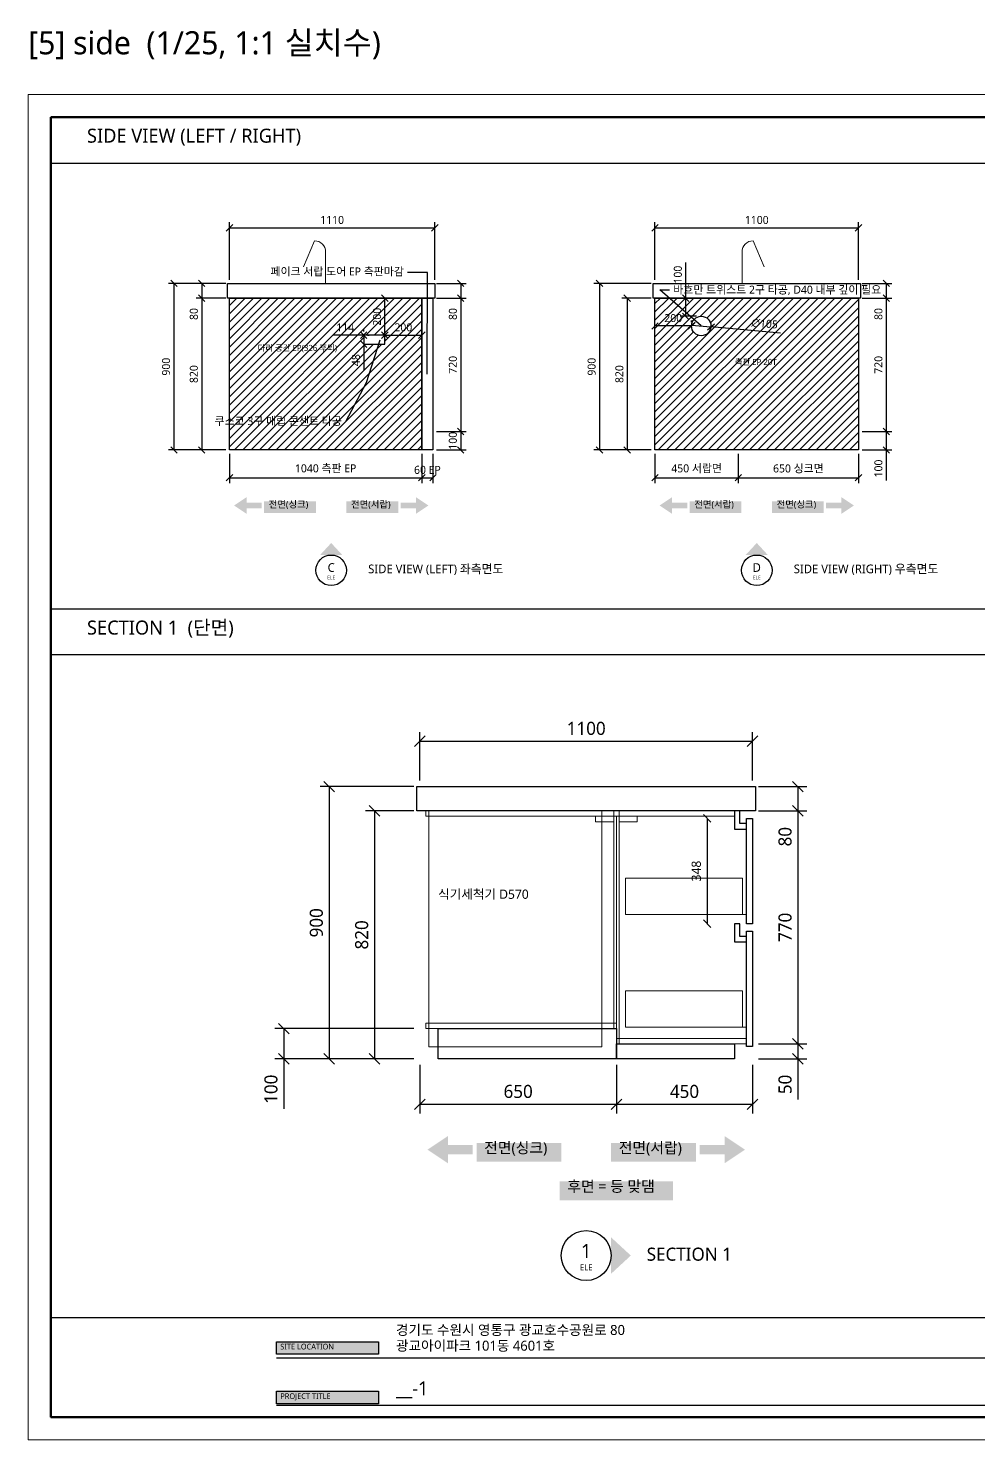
# Model space of a CAD drawing. Header units: millimetres. Extents: x 112 to 77378, y 62 to 7704.
# Drawn here: x 44002 to 49140, y 78 to 7704 of the extents above; entities that cross this region are included whole.
import ezdxf
from ezdxf.enums import TextEntityAlignment as Align

# ---------------------------------------------------------------- set-up
doc = ezdxf.new("R2010")
doc.units = ezdxf.units.MM
doc.header["$LTSCALE"] = 10
for name, color, linetype, lineweight, true_color in [('DIM', 252, 'Continuous', 13, 0x969696), ('FRAME', 18, 'Continuous', 100, 0x000000), ('NOTE_BLUE', 5, 'Continuous', 9, 0x0000ff), ('NOTE_RED', 242, 'Continuous', 25, 0xde0038), ('OUTLINE', 18, 'Continuous', 25, 0x000000), ('TEXT', 18, 'Continuous', 13, 0x000000), ('THIN', 8, 'Continuous', 5, 0x6e6e6e)]:
    doc.layers.add(name, color=color, linetype=linetype, lineweight=lineweight, true_color=true_color)
doc.layers.add('SHEET_FRAME_INFO', color=8, linetype='Continuous')
doc.styles.add('MALGUN', font='malgun.ttf')
doc.dimstyles.new('KAB', dxfattribs={"dimscale": 25, "dimtxt": 1.73, "dimasz": 0, "dimexe": 1.2, "dimexo": 0.8, "dimgap": 0.8, "dimtad": 1, "dimdec": 0, "dimtxsty": 'MALGUN', "dimtsz": 0.7, "dimcen": 2.5, "dimclrd": 256, "dimclre": 256, "dimclrt": 256, "dimazin": 3, "dimtfac": 1, "dimtmove": 0, "dimatfit": 3})

# ---------------------------------------------------------------- blocks, each defined once
blk = doc.blocks.new('FRAME_SHEET5')
at = {"layer": 'FRAME', "true_color": 0x555555}
h = blk.add_hatch(color=251, dxfattribs=at)
h.dxf.hatch_style = 1
h.paths.add_polyline_path([(1455, 607.5), (2005, 607.5), (2005, 540), (1455, 540)])
h = blk.add_hatch(color=251, dxfattribs=at)
h.dxf.hatch_style = 1
h.paths.add_polyline_path([(1455, 340), (2005, 340), (2005, 272.5), (1455, 272.5)])
at = {"layer": 'FRAME', "color": 18, "lineweight": 25, "true_color": 0x000000}
for p, q in [((235, 6975), (10265, 6975)), ((235, 4567.5), (10265, 4567.5)), ((235, 4320), (10265, 4320)), ((235, 737.5), (10265, 737.5))]:
    blk.add_line(p, q, dxfattribs=at)
at = {"layer": 'FRAME', "color": 18, "lineweight": 13, "true_color": 0x000000}
blk.add_lwpolyline([(112.5, 7345), (10387.5, 7345), (10387.5, 77.5), (112.5, 77.5)], close=True, dxfattribs=at)
at = {"layer": 'FRAME', "color": 18, "lineweight": 100, "true_color": 0x000000}
blk.add_lwpolyline([(235, 7222.5), (10265, 7222.5), (10265, 200), (235, 200)], close=True, dxfattribs=at)
at = {"layer": 'OUTLINE', "color": 18, "lineweight": 25, "true_color": 0x000000}
for p, q in [((1455, 520), (5450, 520)), ((1455, 265), (5450, 265))]:
    blk.add_line(p, q, dxfattribs=at)
for points in [[(1455, 607.5), (2005, 607.5), (2005, 540), (1455, 540)], [(1455, 340), (2005, 340), (2005, 272.5), (1455, 272.5)]]:
    blk.add_lwpolyline(points, close=True, dxfattribs=at)
at = {"layer": 'TEXT', "color": 18, "true_color": 0x000000, "style": 'MALGUN'}
for s, height, p in [('SIDE VIEW (LEFT / RIGHT)', 75.6, (430, 7062.5)), ('SECTION 1  (단면)', 75.6, (430, 4405)), ('경기도 수원시 영통구 광교호수공원로 80', 54, (2100, 627.5)), ('광교아이파크 101동 4601호', 54, (2100, 542.5)), ('__-1', 75.6, (2100, 295))]:
    blk.add_text(s, height=height, dxfattribs=at).set_placement(p, align=Align.BOTTOM_LEFT)
at = {"layer": 'TEXT', "color": 7, "true_color": 0xffffff, "style": 'MALGUN'}
for s, p in [('SITE LOCATION', (1475, 556.25)), ('PROJECT TITLE', (1475, 288.75))]:
    blk.add_text(s, height=30.6, dxfattribs=at).set_placement(p, align=Align.BOTTOM_LEFT)
blk = doc.blocks.new('*D869')
at = {"layer": 'Defpoints', "color": 0, "transparency": 16777216}
for p in [(2310, 6625), (1200, 6325), (2310, 6325)]:
    blk.add_point(p, dxfattribs=at)
at = {"layer": 'DIM', "lineweight": -2, "transparency": 16777216}
for p, q in [((1182.5, 6607.5), (1217.5, 6642.5)), ((1200, 6345), (1200, 6655)), ((2292.5, 6607.5), (2327.5, 6642.5)), ((2310, 6345), (2310, 6655)), ((1200, 6625), (2310, 6625))]:
    blk.add_line(p, q, dxfattribs=at)
at = {"layer": 'DIM', "lineweight": 13, "transparency": 16777216, "insert": (1755, 6667.4), "char_height": 43.2, "attachment_point": 5, "style": 'MALGUN'}
blk.add_mtext('1110', dxfattribs=at)
blk = doc.blocks.new('*D870')
at = {"layer": 'Defpoints', "color": 0, "transparency": 16777216}
for p in [(1200, 5425), (2240, 5425), (2240, 5275)]:
    blk.add_point(p, dxfattribs=at)
at = {"layer": 'DIM', "lineweight": -2, "transparency": 16777216}
for p, q in [((1200, 5405), (1200, 5245)), ((2240, 5405), (2240, 5245)), ((1182.5, 5257.5), (1217.5, 5292.5)), ((1200, 5275), (2240, 5275)), ((2222.5, 5257.5), (2257.5, 5292.5))]:
    blk.add_line(p, q, dxfattribs=at)
at = {"layer": 'DIM', "lineweight": 13, "transparency": 16777216, "insert": (1720, 5323.5), "char_height": 43.2, "attachment_point": 5, "style": 'MALGUN'}
blk.add_mtext('1040 측판 EP', dxfattribs=at)
blk = doc.blocks.new('*D871')
at = {"layer": 'Defpoints', "color": 0, "transparency": 16777216}
for p in [(2240, 5425), (2300, 5425), (2300, 5275)]:
    blk.add_point(p, dxfattribs=at)
at = {"layer": 'DIM', "lineweight": -2, "transparency": 16777216}
for p, q in [((2240, 5405), (2240, 5245)), ((2300, 5405), (2300, 5245)), ((2222.5, 5257.5), (2257.5, 5292.5)), ((2240, 5275), (2300, 5275)), ((2282.5, 5257.5), (2317.5, 5292.5))]:
    blk.add_line(p, q, dxfattribs=at)
at = {"layer": 'DIM', "lineweight": 13, "transparency": 16777216, "insert": (2270, 5317.3), "char_height": 43.2, "attachment_point": 5, "style": 'MALGUN'}
blk.add_mtext('60 EP', dxfattribs=at)
blk = doc.blocks.new('*D872')
at = {"layer": 'Defpoints', "color": 0, "transparency": 16777216}
for p in [(1200, 6245), (1050, 5425), (1200, 5425)]:
    blk.add_point(p, dxfattribs=at)
at = {"layer": 'DIM', "lineweight": -2, "transparency": 16777216}
for p, q in [((1067.5, 6227.5), (1032.5, 6262.5)), ((1180, 6245), (1020, 6245)), ((1050, 6245), (1050, 5425)), ((1180, 5425), (1020, 5425)), ((1067.5, 5407.5), (1032.5, 5442.5))]:
    blk.add_line(p, q, dxfattribs=at)
at = {"layer": 'DIM', "lineweight": 13, "transparency": 16777216, "insert": (1007.7, 5835), "char_height": 43.2, "attachment_point": 5, "rotation": 90, "style": 'MALGUN'}
blk.add_mtext('820', dxfattribs=at)
blk = doc.blocks.new('*D873')
at = {"layer": 'Defpoints', "color": 0, "transparency": 16777216}
for p in [(1200, 6325), (900, 5425), (1200, 5425)]:
    blk.add_point(p, dxfattribs=at)
at = {"layer": 'DIM', "lineweight": -2, "transparency": 16777216}
for p, q in [((917.5, 6307.5), (882.5, 6342.5)), ((1180, 6325), (870, 6325)), ((900, 6325), (900, 5425)), ((1180, 5425), (870, 5425)), ((917.5, 5407.5), (882.5, 5442.5))]:
    blk.add_line(p, q, dxfattribs=at)
at = {"layer": 'DIM', "lineweight": 13, "transparency": 16777216, "insert": (857.7, 5875), "char_height": 43.2, "attachment_point": 5, "rotation": 90, "style": 'MALGUN'}
blk.add_mtext('900', dxfattribs=at)
blk = doc.blocks.new('*D874')
at = {"layer": 'Defpoints', "color": 0, "transparency": 16777216}
for p in [(2300, 6325), (2300, 6245), (2450, 6245)]:
    blk.add_point(p, dxfattribs=at)
at = {"layer": 'DIM', "lineweight": -2, "transparency": 16777216}
for p, q in [((2467.5, 6307.5), (2432.5, 6342.5)), ((2320, 6325), (2480, 6325)), ((2467.5, 6227.5), (2432.5, 6262.5)), ((2450, 6325), (2450, 6245)), ((2320, 6245), (2480, 6245)), ((2450, 6245), (2450, 6109.2))]:
    blk.add_line(p, q, dxfattribs=at)
at = {"layer": 'DIM', "lineweight": 13, "transparency": 16777216, "insert": (2407.7, 6159.6), "char_height": 43.2, "attachment_point": 5, "rotation": 90, "style": 'MALGUN'}
blk.add_mtext('80', dxfattribs=at)
blk = doc.blocks.new('*D875')
at = {"layer": 'Defpoints', "color": 0, "transparency": 16777216}
for p in [(2300, 6245), (2300, 5525), (2450, 5525)]:
    blk.add_point(p, dxfattribs=at)
at = {"layer": 'DIM', "lineweight": -2, "transparency": 16777216}
for p, q in [((2467.5, 6227.5), (2432.5, 6262.5)), ((2320, 6245), (2480, 6245)), ((2450, 6245), (2450, 5525)), ((2320, 5525), (2480, 5525)), ((2467.5, 5507.5), (2432.5, 5542.5))]:
    blk.add_line(p, q, dxfattribs=at)
at = {"layer": 'DIM', "lineweight": 13, "transparency": 16777216, "insert": (2407.7, 5885), "char_height": 43.2, "attachment_point": 5, "rotation": 90, "style": 'MALGUN'}
blk.add_mtext('720', dxfattribs=at)
blk = doc.blocks.new('*D876')
at = {"layer": 'Defpoints', "color": 0, "transparency": 16777216}
for p in [(2300, 5525), (2300, 5425), (2450, 5425)]:
    blk.add_point(p, dxfattribs=at)
at = {"layer": 'DIM', "lineweight": -2, "transparency": 16777216}
for p, q in [((2320, 5525), (2480, 5525)), ((2467.5, 5507.5), (2432.5, 5542.5)), ((2450, 5525), (2450, 5425)), ((2320, 5425), (2480, 5425)), ((2467.5, 5407.5), (2432.5, 5442.5))]:
    blk.add_line(p, q, dxfattribs=at)
at = {"layer": 'DIM', "lineweight": 13, "transparency": 16777216, "insert": (2407.6, 5475), "char_height": 43.2, "attachment_point": 5, "rotation": 90, "style": 'MALGUN'}
blk.add_mtext('100', dxfattribs=at)
blk = doc.blocks.new('*D473')
at = {"lineweight": -2, "transparency": 16777216}
for p, q in [((1067.5, 6307.5), (1032.5, 6342.5)), ((1170, 6325), (1020, 6325)), ((1067.5, 6227.5), (1032.5, 6262.5)), ((1050, 6325), (1050, 6245)), ((1170, 6245), (1020, 6245)), ((1050, 6245), (1050, 6109.1))]:
    blk.add_line(p, q, dxfattribs=at)
at = {"layer": 'Defpoints', "color": 0, "transparency": 16777216}
for p in [(1190, 6325), (1050, 6245), (1190, 6245)]:
    blk.add_point(p, dxfattribs=at)
at = {"transparency": 16777216, "insert": (1007.7, 6159.6), "char_height": 43.25, "attachment_point": 5, "rotation": 90, "style": 'MALGUN'}
blk.add_mtext('80', dxfattribs=at)
blk = doc.blocks.new('*D826')
at = {"lineweight": -2, "transparency": 16777216}
for p, q in [((2057.5, 6227.5), (2022.5, 6262.5)), ((2040, 6045), (2040, 6245)), ((2060, 6245), (2070, 6245)), ((2057.5, 6027.5), (2022.5, 6062.5)), ((2060, 6045), (2070, 6045))]:
    blk.add_line(p, q, dxfattribs=at)
at = {"layer": 'Defpoints', "color": 0, "transparency": 16777216}
for p in [(2040, 6245), (2040, 6245), (2040, 6045)]:
    blk.add_point(p, dxfattribs=at)
at = {"transparency": 16777216, "insert": (1997.7, 6145), "char_height": 43.25, "attachment_point": 5, "rotation": 90, "style": 'MALGUN'}
blk.add_mtext('200', dxfattribs=at)
blk = doc.blocks.new('*D827')
at = {"lineweight": -2, "transparency": 16777216}
for p, q in [((2022.5, 6027.5), (2057.5, 6062.5)), ((2040, 6065), (2040, 6075)), ((2040, 6045), (2240, 6045)), ((2222.5, 6027.5), (2257.5, 6062.5)), ((2240, 6065), (2240, 6075))]:
    blk.add_line(p, q, dxfattribs=at)
at = {"layer": 'Defpoints', "color": 0, "transparency": 16777216}
for p in [(2040, 6045), (2240, 6045), (2240, 6045)]:
    blk.add_point(p, dxfattribs=at)
at = {"transparency": 16777216, "insert": (2140, 6087.3), "char_height": 43.25, "attachment_point": 5, "style": 'MALGUN'}
blk.add_mtext('200', dxfattribs=at)
blk = doc.blocks.new('*D828')
at = {"lineweight": -2, "transparency": 16777216}
for p, q in [((1926, 6045), (1759.9, 6045)), ((1908.5, 6027.5), (1943.5, 6062.5)), ((1926, 6065), (1926, 6075)), ((2040, 6045), (1926, 6045)), ((2022.5, 6027.5), (2057.5, 6062.5)), ((2040, 6025), (2040, 6015))]:
    blk.add_line(p, q, dxfattribs=at)
at = {"layer": 'Defpoints', "color": 0, "transparency": 16777216}
for p in [(1926, 6045), (1926, 6045), (2040, 6045)]:
    blk.add_point(p, dxfattribs=at)
at = {"transparency": 16777216, "insert": (1825.5, 6087.1), "char_height": 43.25, "attachment_point": 5, "style": 'MALGUN'}
blk.add_mtext('114', dxfattribs=at)
blk = doc.blocks.new('*D829')
at = {"lineweight": -2, "transparency": 16777216}
for p, q in [((1943.5, 6027.5), (1908.5, 6062.5)), ((1926, 6045), (1926, 5997)), ((1946, 6045), (1956, 6045)), ((1943.5, 5979.5), (1908.5, 6014.5)), ((1926, 5997), (1926, 5858.7)), ((1946, 5997), (1956, 5997))]:
    blk.add_line(p, q, dxfattribs=at)
at = {"layer": 'Defpoints', "color": 0, "transparency": 16777216}
for p in [(1926, 6045), (1926, 5997), (1926, 5997)]:
    blk.add_point(p, dxfattribs=at)
at = {"transparency": 16777216, "insert": (1883.7, 5910.4), "char_height": 43.25, "attachment_point": 5, "rotation": 90, "style": 'MALGUN'}
blk.add_mtext('48', dxfattribs=at)
blk = doc.blocks.new('*D831')
at = {"layer": 'Defpoints', "color": 0, "transparency": 16777216}
for p in [(4600, 6625), (3500, 6325), (4600, 6325)]:
    blk.add_point(p, dxfattribs=at)
at = {"layer": 'DIM', "lineweight": -2, "transparency": 16777216}
for p, q in [((3482.5, 6607.5), (3517.5, 6642.5)), ((3500, 6345), (3500, 6655)), ((4582.5, 6607.5), (4617.5, 6642.5)), ((4600, 6345), (4600, 6655)), ((3500, 6625), (4600, 6625))]:
    blk.add_line(p, q, dxfattribs=at)
at = {"layer": 'DIM', "lineweight": 13, "transparency": 16777216, "insert": (4050, 6667.4), "char_height": 43.2, "attachment_point": 5, "style": 'MALGUN'}
blk.add_mtext('1100', dxfattribs=at)
blk = doc.blocks.new('*D832')
at = {"layer": 'Defpoints', "color": 0, "transparency": 16777216}
for p in [(3500, 5425), (3950, 5425), (3950, 5275)]:
    blk.add_point(p, dxfattribs=at)
at = {"layer": 'DIM', "lineweight": -2, "transparency": 16777216}
for p, q in [((3500, 5405), (3500, 5245)), ((3950, 5405), (3950, 5245)), ((3482.5, 5257.5), (3517.5, 5292.5)), ((3500, 5275), (3950, 5275)), ((3932.5, 5257.5), (3967.5, 5292.5))]:
    blk.add_line(p, q, dxfattribs=at)
at = {"layer": 'DIM', "lineweight": 13, "transparency": 16777216, "insert": (3725, 5323.3), "char_height": 43.2, "attachment_point": 5, "style": 'MALGUN'}
blk.add_mtext('450 서랍면', dxfattribs=at)
blk = doc.blocks.new('*D833')
at = {"layer": 'Defpoints', "color": 0, "transparency": 16777216}
for p in [(3950, 5425), (4600, 5425), (4600, 5275)]:
    blk.add_point(p, dxfattribs=at)
at = {"layer": 'DIM', "lineweight": -2, "transparency": 16777216}
for p, q in [((3950, 5405), (3950, 5245)), ((4600, 5405), (4600, 5245)), ((3932.5, 5257.5), (3967.5, 5292.5)), ((3950, 5275), (4600, 5275)), ((4582.5, 5257.5), (4617.5, 5292.5))]:
    blk.add_line(p, q, dxfattribs=at)
at = {"layer": 'DIM', "lineweight": 13, "transparency": 16777216, "insert": (4275, 5322.9), "char_height": 43.2, "attachment_point": 5, "style": 'MALGUN'}
blk.add_mtext('650 싱크면', dxfattribs=at)
blk = doc.blocks.new('*D834')
at = {"layer": 'Defpoints', "color": 0, "transparency": 16777216}
for p in [(3500, 6245), (3350, 5425), (3500, 5425)]:
    blk.add_point(p, dxfattribs=at)
at = {"layer": 'DIM', "lineweight": -2, "transparency": 16777216}
for p, q in [((3367.5, 6227.5), (3332.5, 6262.5)), ((3480, 6245), (3320, 6245)), ((3350, 6245), (3350, 5425)), ((3480, 5425), (3320, 5425)), ((3367.5, 5407.5), (3332.5, 5442.5))]:
    blk.add_line(p, q, dxfattribs=at)
at = {"layer": 'DIM', "lineweight": 13, "transparency": 16777216, "insert": (3307.7, 5835), "char_height": 43.2, "attachment_point": 5, "rotation": 90, "style": 'MALGUN'}
blk.add_mtext('820', dxfattribs=at)
blk = doc.blocks.new('*D835')
at = {"layer": 'Defpoints', "color": 0, "transparency": 16777216}
for p in [(3500, 6325), (3200, 5425), (3500, 5425)]:
    blk.add_point(p, dxfattribs=at)
at = {"layer": 'DIM', "lineweight": -2, "transparency": 16777216}
for p, q in [((3217.5, 6307.5), (3182.5, 6342.5)), ((3480, 6325), (3170, 6325)), ((3200, 6325), (3200, 5425)), ((3480, 5425), (3170, 5425)), ((3217.5, 5407.5), (3182.5, 5442.5))]:
    blk.add_line(p, q, dxfattribs=at)
at = {"layer": 'DIM', "lineweight": 13, "transparency": 16777216, "insert": (3157.7, 5875), "char_height": 43.2, "attachment_point": 5, "rotation": 90, "style": 'MALGUN'}
blk.add_mtext('900', dxfattribs=at)
blk = doc.blocks.new('*D836')
at = {"layer": 'Defpoints', "color": 0, "transparency": 16777216}
for p in [(4600, 6325), (4600, 6245), (4750, 6245)]:
    blk.add_point(p, dxfattribs=at)
at = {"layer": 'DIM', "lineweight": -2, "transparency": 16777216}
for p, q in [((4767.5, 6307.5), (4732.5, 6342.5)), ((4620, 6325), (4780, 6325)), ((4767.5, 6227.5), (4732.5, 6262.5)), ((4750, 6325), (4750, 6245)), ((4620, 6245), (4780, 6245)), ((4750, 6245), (4750, 6109.2))]:
    blk.add_line(p, q, dxfattribs=at)
at = {"layer": 'DIM', "lineweight": 13, "transparency": 16777216, "insert": (4707.7, 6159.6), "char_height": 43.2, "attachment_point": 5, "rotation": 90, "style": 'MALGUN'}
blk.add_mtext('80', dxfattribs=at)
blk = doc.blocks.new('*D837')
at = {"layer": 'Defpoints', "color": 0, "transparency": 16777216}
for p in [(4600, 6245), (4600, 5525), (4750, 5525)]:
    blk.add_point(p, dxfattribs=at)
at = {"layer": 'DIM', "lineweight": -2, "transparency": 16777216}
for p, q in [((4767.5, 6227.5), (4732.5, 6262.5)), ((4620, 6245), (4780, 6245)), ((4750, 6245), (4750, 5525)), ((4620, 5525), (4780, 5525)), ((4767.5, 5507.5), (4732.5, 5542.5))]:
    blk.add_line(p, q, dxfattribs=at)
at = {"layer": 'DIM', "lineweight": 13, "transparency": 16777216, "insert": (4707.7, 5885), "char_height": 43.2, "attachment_point": 5, "rotation": 90, "style": 'MALGUN'}
blk.add_mtext('720', dxfattribs=at)
blk = doc.blocks.new('*D838')
at = {"layer": 'Defpoints', "color": 0, "transparency": 16777216}
for p in [(4600, 5525), (4600, 5425), (4750, 5425)]:
    blk.add_point(p, dxfattribs=at)
at = {"layer": 'DIM', "lineweight": -2, "transparency": 16777216}
for p, q in [((4620, 5525), (4780, 5525)), ((4767.5, 5507.5), (4732.5, 5542.5)), ((4750, 5525), (4750, 5425)), ((4620, 5425), (4780, 5425)), ((4767.5, 5407.5), (4732.5, 5442.5)), ((4750, 5425), (4750, 5259.6))]:
    blk.add_line(p, q, dxfattribs=at)
at = {"layer": 'DIM', "lineweight": 13, "transparency": 16777216, "insert": (4707.6, 5324.8), "char_height": 43.2, "attachment_point": 5, "rotation": 90, "style": 'MALGUN'}
blk.add_mtext('100', dxfattribs=at)
blk = doc.blocks.new('*D814')
at = {"lineweight": -2, "transparency": 16777216}
for p, q in [((3678.7, 6083.9), (3716.7, 6115.6)), ((3783.3, 6074.4), (3821.3, 6106.1)), ((3697.7, 6099.8), (3802.3, 6090.2)), ((4178.2, 6055.9), (3802.3, 6090.2))]:
    blk.add_line(p, q, dxfattribs=at)
at = {"layer": 'Defpoints', "color": 0, "transparency": 16777216}
for p in [(3697.7, 6099.8), (3802.3, 6090.2)]:
    blk.add_point(p, dxfattribs=at)
at = {"transparency": 16777216, "insert": (4093.1, 6107.1), "char_height": 43.25, "attachment_point": 5, "rotation": 354.78336, "style": 'MALGUN'}
blk.add_mtext('∅105', dxfattribs=at)
blk = doc.blocks.new('*D839')
at = {"lineweight": -2, "transparency": 16777216}
for p, q in [((3666.1, 6245), (3666.1, 6437.6)), ((3683.6, 6227.5), (3648.6, 6262.5)), ((3724.6, 6245), (3636.1, 6245)), ((3666.1, 6147.2), (3666.1, 6245)), ((3724.6, 6147.2), (3636.1, 6147.2)), ((3683.6, 6129.7), (3648.6, 6164.7))]:
    blk.add_line(p, q, dxfattribs=at)
at = {"layer": 'Defpoints', "color": 0, "transparency": 16777216}
for p in [(3666.1, 6245), (3744.6, 6245), (3744.6, 6147.2)]:
    blk.add_point(p, dxfattribs=at)
at = {"transparency": 16777216, "insert": (3587.6, 6372.3), "char_height": 43.25, "attachment_point": 5, "rotation": 90, "style": 'MALGUN'}
blk.add_mtext('\\P100', dxfattribs=at)
blk = doc.blocks.new('*D816')
at = {"lineweight": -2, "transparency": 16777216}
for p, q in [((3482.5, 6077.5), (3517.5, 6112.5)), ((3500, 6115), (3500, 6125)), ((3680, 6077.5), (3715, 6112.5)), ((3697.5, 6115), (3697.5, 6125)), ((3697.5, 6095), (3500, 6095))]:
    blk.add_line(p, q, dxfattribs=at)
at = {"layer": 'Defpoints', "color": 0, "transparency": 16777216}
for p in [(3500, 6095), (3500, 6095), (3697.5, 6095)]:
    blk.add_point(p, dxfattribs=at)
at = {"transparency": 16777216, "insert": (3598.8, 6137.3), "char_height": 43.25, "attachment_point": 5, "style": 'MALGUN'}
blk.add_mtext('200', dxfattribs=at)
blk = doc.blocks.new('*D665')
at = {"layer": 'Defpoints', "color": 0, "transparency": 16777216}
for p in [(2700, 2670), (2700, 2322), (2700, 2322)]:
    blk.add_point(p, dxfattribs=at)
at = {"layer": 'DIM', "lineweight": -2, "transparency": 16777216}
for p, q in [((2712.5, 2657.5), (2687.5, 2682.5)), ((2700, 2670), (2700, 2322)), ((2712.5, 2309.5), (2687.5, 2334.5))]:
    blk.add_line(p, q, dxfattribs=at)
at = {"layer": 'DIM', "lineweight": 13, "transparency": 16777216, "insert": (2664.2, 2496), "char_height": 30.6, "attachment_point": 5, "rotation": 90, "style": 'MALGUN'}
blk.add_mtext('348', dxfattribs=at)
blk = doc.blocks.new('*D666')
at = {"layer": 'Defpoints', "color": 0, "transparency": 16777216}
for p in [(2850, 2925), (1750, 2775), (2850, 2775)]:
    blk.add_point(p, dxfattribs=at)
at = {"layer": 'DIM', "lineweight": -2, "transparency": 16777216}
for p, q in [((1732.5, 2907.5), (1767.5, 2942.5)), ((1750, 2795), (1750, 2955)), ((2832.5, 2907.5), (2867.5, 2942.5)), ((2850, 2795), (2850, 2955)), ((1750, 2925), (2850, 2925))]:
    blk.add_line(p, q, dxfattribs=at)
at = {"layer": 'DIM', "lineweight": 13, "transparency": 16777216, "insert": (2300, 2967.4), "char_height": 43.2, "attachment_point": 5, "style": 'MALGUN'}
blk.add_mtext('1100', dxfattribs=at)
blk = doc.blocks.new('*D667')
at = {"layer": 'Defpoints', "color": 0, "transparency": 16777216}
for p in [(1750, 1875), (2400, 1875), (2400, 1725)]:
    blk.add_point(p, dxfattribs=at)
at = {"layer": 'DIM', "lineweight": -2, "transparency": 16777216}
for p, q in [((1750, 1855), (1750, 1695)), ((2400, 1855), (2400, 1695)), ((1732.5, 1707.5), (1767.5, 1742.5)), ((2382.5, 1707.5), (2417.5, 1742.5)), ((1750, 1725), (2400, 1725))]:
    blk.add_line(p, q, dxfattribs=at)
at = {"layer": 'DIM', "lineweight": 13, "transparency": 16777216, "insert": (2075, 1767.3), "char_height": 43.2, "attachment_point": 5, "style": 'MALGUN'}
blk.add_mtext('650', dxfattribs=at)
blk = doc.blocks.new('*D668')
at = {"layer": 'Defpoints', "color": 0, "transparency": 16777216}
for p in [(2400, 1875), (2850, 1875), (2850, 1725)]:
    blk.add_point(p, dxfattribs=at)
at = {"layer": 'DIM', "lineweight": -2, "transparency": 16777216}
for p, q in [((2400, 1855), (2400, 1695)), ((2850, 1855), (2850, 1695)), ((2382.5, 1707.5), (2417.5, 1742.5)), ((2832.5, 1707.5), (2867.5, 1742.5)), ((2400, 1725), (2850, 1725))]:
    blk.add_line(p, q, dxfattribs=at)
at = {"layer": 'DIM', "lineweight": 13, "transparency": 16777216, "insert": (2625, 1767.3), "char_height": 43.2, "attachment_point": 5, "style": 'MALGUN'}
blk.add_mtext('450', dxfattribs=at)
blk = doc.blocks.new('*D669')
at = {"layer": 'Defpoints', "color": 0, "transparency": 16777216}
for p in [(1750, 2695), (1600, 1875), (1750, 1875)]:
    blk.add_point(p, dxfattribs=at)
at = {"layer": 'DIM', "lineweight": -2, "transparency": 16777216}
for p, q in [((1617.5, 2677.5), (1582.5, 2712.5)), ((1730, 2695), (1570, 2695)), ((1600, 2695), (1600, 1875)), ((1730, 1875), (1570, 1875)), ((1617.5, 1857.5), (1582.5, 1892.5))]:
    blk.add_line(p, q, dxfattribs=at)
at = {"layer": 'DIM', "lineweight": 13, "transparency": 16777216, "insert": (1557.7, 2285), "char_height": 43.2, "attachment_point": 5, "rotation": 90, "style": 'MALGUN'}
blk.add_mtext('820', dxfattribs=at)
blk = doc.blocks.new('*D670')
at = {"layer": 'Defpoints', "color": 0, "transparency": 16777216}
for p in [(1750, 2775), (1450, 1875), (1750, 1875)]:
    blk.add_point(p, dxfattribs=at)
at = {"layer": 'DIM', "lineweight": -2, "transparency": 16777216}
for p, q in [((1730, 2775), (1420, 2775)), ((1467.5, 2757.5), (1432.5, 2792.5)), ((1450, 2775), (1450, 1875)), ((1730, 1875), (1420, 1875)), ((1467.5, 1857.5), (1432.5, 1892.5))]:
    blk.add_line(p, q, dxfattribs=at)
at = {"layer": 'DIM', "lineweight": 13, "transparency": 16777216, "insert": (1407.7, 2325), "char_height": 43.2, "attachment_point": 5, "rotation": 90, "style": 'MALGUN'}
blk.add_mtext('900', dxfattribs=at)
blk = doc.blocks.new('*D671')
at = {"layer": 'Defpoints', "color": 0, "transparency": 16777216}
for p in [(2850, 2775), (2850, 2695), (3000, 2695)]:
    blk.add_point(p, dxfattribs=at)
at = {"layer": 'DIM', "lineweight": -2, "transparency": 16777216}
for p, q in [((2870, 2775), (3030, 2775)), ((3017.5, 2757.5), (2982.5, 2792.5)), ((3000, 2775), (3000, 2695)), ((3017.5, 2677.5), (2982.5, 2712.5)), ((2870, 2695), (3030, 2695)), ((3000, 2695), (3000, 2559.2))]:
    blk.add_line(p, q, dxfattribs=at)
at = {"layer": 'DIM', "lineweight": 13, "transparency": 16777216, "insert": (2957.7, 2609.6), "char_height": 43.2, "attachment_point": 5, "rotation": 90, "style": 'MALGUN'}
blk.add_mtext('80', dxfattribs=at)
blk = doc.blocks.new('*D672')
at = {"layer": 'Defpoints', "color": 0, "transparency": 16777216}
for p in [(2850, 2695), (2850, 1925), (3000, 1925)]:
    blk.add_point(p, dxfattribs=at)
at = {"layer": 'DIM', "lineweight": -2, "transparency": 16777216}
for p, q in [((3017.5, 2677.5), (2982.5, 2712.5)), ((2870, 2695), (3030, 2695)), ((3000, 2695), (3000, 1925)), ((2870, 1925), (3030, 1925)), ((3017.5, 1907.5), (2982.5, 1942.5))]:
    blk.add_line(p, q, dxfattribs=at)
at = {"layer": 'DIM', "lineweight": 13, "transparency": 16777216, "insert": (2957.7, 2310), "char_height": 43.2, "attachment_point": 5, "rotation": 90, "style": 'MALGUN'}
blk.add_mtext('770', dxfattribs=at)
blk = doc.blocks.new('*D673')
at = {"layer": 'Defpoints', "color": 0, "transparency": 16777216}
for p in [(2850, 1925), (2850, 1875), (3000, 1875)]:
    blk.add_point(p, dxfattribs=at)
at = {"layer": 'DIM', "lineweight": -2, "transparency": 16777216}
for p, q in [((2870, 1925), (3030, 1925)), ((3017.5, 1907.5), (2982.5, 1942.5)), ((3000, 1925), (3000, 1875)), ((2870, 1875), (3030, 1875)), ((3017.5, 1857.5), (2982.5, 1892.5)), ((3000, 1875), (3000, 1741.2))]:
    blk.add_line(p, q, dxfattribs=at)
at = {"layer": 'DIM', "lineweight": 13, "transparency": 16777216, "insert": (2957.7, 1790.6), "char_height": 43.2, "attachment_point": 5, "rotation": 90, "style": 'MALGUN'}
blk.add_mtext('50', dxfattribs=at)
blk = doc.blocks.new('*D674')
at = {"layer": 'Defpoints', "color": 0, "transparency": 16777216}
for p in [(1750, 1975), (1300, 1875), (1750, 1875)]:
    blk.add_point(p, dxfattribs=at)
at = {"layer": 'DIM', "lineweight": -2, "transparency": 16777216}
for p, q in [((1730, 1975), (1270, 1975)), ((1317.5, 1957.5), (1282.5, 1992.5)), ((1300, 1975), (1300, 1875)), ((1730, 1875), (1270, 1875)), ((1317.5, 1857.5), (1282.5, 1892.5)), ((1300, 1875), (1300, 1709.6))]:
    blk.add_line(p, q, dxfattribs=at)
at = {"layer": 'DIM', "lineweight": 13, "transparency": 16777216, "insert": (1257.6, 1774.8), "char_height": 43.2, "attachment_point": 5, "rotation": 90, "style": 'MALGUN'}
blk.add_mtext('100', dxfattribs=at)
blk = doc.blocks.new('VIEW_SIDE_LEFT_S5')
at = {"layer": 'OUTLINE', "true_color": 0x000000}
h = blk.add_hatch(color=18, dxfattribs=at)
h.dxf.hatch_style = 1
h.paths.add_polyline_path([(1375, 5140), (1292.5, 5140), (1292.5, 5170), (1225, 5125), (1292.5, 5080), (1292.5, 5110), (1375, 5110)])
at = {"layer": 'OUTLINE', "true_color": 0xe1e1e1}
h = blk.add_hatch(color=254, dxfattribs=at)
h.dxf.hatch_style = 1
h.paths.add_polyline_path([(1387.5, 5147.5), (1667.5, 5147.5), (1667.5, 5085), (1387.5, 5085)])
h = blk.add_hatch(color=254, dxfattribs=at)
h.dxf.hatch_style = 1
h.paths.add_polyline_path([(1832.5, 5147.5), (2112.5, 5147.5), (2112.5, 5085), (1832.5, 5085)])
at = {"layer": 'OUTLINE', "true_color": 0x000000}
h = blk.add_hatch(color=18, dxfattribs=at)
h.dxf.hatch_style = 1
h.paths.add_polyline_path([(2125, 5110), (2207.5, 5110), (2207.5, 5080), (2275, 5125), (2207.5, 5170), (2207.5, 5140), (2125, 5140)])
h = blk.add_hatch(color=18, dxfattribs=at)
h.dxf.hatch_style = 1
h.paths.add_polyline_path([(1690, 4857.5), (1810, 4857.5), (1750, 4922.5)])
at = {"layer": 'THIN', "lineweight": 5, "true_color": 0xa5a5a5}
h = blk.add_hatch(dxfattribs=at)
h.set_pattern_fill('ANSI31', color=253, scale=10)
h.paths.add_polyline_path([(2040, 6045), (2040, 5997), (1926, 5997), (1926, 6045)])
h.paths.add_polyline_path([(1200, 6245), (2240, 6245), (2240, 5425), (1200, 5425)])
for p, q in [((2310, 6245), (2240, 6245)), ((2240, 6245), (2240, 5425))]:
    blk.add_line(p, q)
blk.add_lwpolyline([(1926, 6045), (1926, 5997), (2040, 5997), (2040, 6045)], close=True)
at = {"layer": 'OUTLINE', "color": 18, "lineweight": 25, "true_color": 0x000000}
blk.add_line((2240, 5425), (2240, 6245), dxfattribs=at)
for points in [[(1190, 6325), (2310, 6325), (2310, 6245), (1190, 6245)], [(1200, 6245), (2240, 6245), (2240, 5425), (1200, 5425)], [(2240, 6245), (2300, 6245), (2300, 5425), (2240, 5425)]]:
    blk.add_lwpolyline(points, close=True, dxfattribs=at)
blk.add_circle((1750, 4775), 82.5, dxfattribs=at)
at = {"layer": 'THIN', "color": 8, "lineweight": 5, "true_color": 0x6e6e6e}
blk.add_lwpolyline([(1719.8, 6325), (1719.8, 6495), (1719.8, 6495), (1718.7, 6506.7), (1715.3, 6518), (1709.7, 6528.3), (1702.3, 6537.4), (1693.2, 6544.9), (1682.8, 6550.4), (1671.5, 6553.8), (1659.8, 6555), (1599.8, 6415)], dxfattribs=at)
at = {"char_height": 43.25, "attachment_point": 9, "style": 'MALGUN'}
for s, insert in [('페이크 서랍 도어 EP 측판마감', (2143, 6362.9)), ('쿠스코 3구 매립 콘센트 타공 ', (1807.6, 5555))]:
    blk.add_mtext(s, dxfattribs=dict(at, insert=insert))
at = {"layer": 'NOTE_BLUE', "color": 5, "true_color": 0x0000ff, "style": 'MALGUN'}
blk.add_text('다리 공간 EP(326 후퇴)', height=32.4, dxfattribs=at).set_placement((1567.1, 5950.6), align=Align.BOTTOM_CENTER)
at = {"layer": 'TEXT', "color": 18, "true_color": 0x000000, "style": 'MALGUN'}
for s, height, p in [('전면(싱크)', 36, (1412.5, 5102.5)), ('전면(서랍)', 36, (1857.5, 5102.5)), ('SIDE VIEW (LEFT) 좌측면도', 46.8, (1950, 4745))]:
    blk.add_text(s, height=height, dxfattribs=at).set_placement(p, align=Align.BOTTOM_LEFT)
for s, height, p in [('C', 46.8, (1750, 4752.5)), ('ELE', 19.8, (1750, 4720))]:
    blk.add_text(s, height=height, dxfattribs=at).set_placement(p, align=Align.BOTTOM_CENTER)
for base, p1, p2, picture, middle in [((1050, 6245), (1190, 6325), (1190, 6245), '*D473', (1007.7, 6159.6)), ((2040, 6245), (2040, 6045), (2040, 6245), '*D826', (1997.7, 6145)), ((1926, 5997), (1926, 6045), (1926, 5997), '*D829', (1883.7, 5910.4))]:
    dim = blk.add_linear_dim(base=base, p1=p1, p2=p2, angle=90, dimstyle='KAB')
    dim.commit()
    dim.dimension.update_dxf_attribs({"geometry": picture, "text_midpoint": middle})
for base, p2, picture, middle in [((1926, 6045), (1926, 6045), '*D828', (1825.5, 6087.1)), ((2240, 6045), (2240, 6045), '*D827', (2140, 6087.3))]:
    dim = blk.add_linear_dim(base=base, p1=(2040, 6045), p2=p2, dimstyle='KAB')
    dim.commit()
    dim.dimension.update_dxf_attribs({"geometry": picture, "text_midpoint": middle})
at = {"layer": 'DIM', "color": 251, "lineweight": 13, "true_color": 0x5a5a5a}
dim = blk.add_linear_dim(base=(2310, 6625), p1=(1200, 6325), p2=(2310, 6325), dimstyle='KAB', override={"dimscale": 25, "dimtxt": 1.728, "dimtsz": 0.7}, dxfattribs=at)
dim.commit()
dim.dimension.update_dxf_attribs({"geometry": '*D869', "text_midpoint": (1755, 6667.4)})
for base, p1, p2, picture, middle in [((900, 5425), (1200, 6325), (1200, 5425), '*D873', (857.7, 5875)), ((2450, 6245), (2300, 6325), (2300, 6245), '*D874', (2407.7, 6159.6)), ((1050, 5425), (1200, 6245), (1200, 5425), '*D872', (1007.7, 5835)), ((2450, 5525), (2300, 6245), (2300, 5525), '*D875', (2407.7, 5885))]:
    dim = blk.add_linear_dim(base=base, p1=p1, p2=p2, angle=90, dimstyle='KAB', override={"dimscale": 25, "dimtxt": 1.728, "dimtsz": 0.7}, dxfattribs=at)
    dim.commit()
    dim.dimension.update_dxf_attribs({"geometry": picture, "text_midpoint": middle})
dim = blk.add_linear_dim(base=(2450, 5425), p1=(2300, 5525), p2=(2300, 5425), angle=90, dimstyle='KAB', override={"dimtxt": 1.728}, dxfattribs=at)
dim.commit()
dim.dimension.update_dxf_attribs({"geometry": '*D876', "text_midpoint": (2450, 5475), "dimtype": 160})
dim = blk.add_linear_dim(base=(2240, 5275), p1=(1200, 5425), p2=(2240, 5425), text='<> 측판 EP', dimstyle='KAB', override={"dimscale": 25, "dimtxt": 1.728, "dimtsz": 0.7}, dxfattribs=at)
dim.commit()
dim.dimension.update_dxf_attribs({"geometry": '*D870', "text_midpoint": (1720, 5323.5)})
dim = blk.add_linear_dim(base=(2300, 5275), p1=(2240, 5425), p2=(2300, 5425), text='<> EP', dimstyle='KAB', override={"dimtxt": 1.728}, dxfattribs=at)
dim.commit()
dim.dimension.update_dxf_attribs({"geometry": '*D871', "text_midpoint": (2270, 5275), "dimtype": 160})
at = {"annotation_type": 0, "has_hookline": 1, "hookline_direction": 1}
for points, text_width in [([(2268.4, 5835), (2270.5, 6384.6), (2163, 6384.6)], 805.4), ([(2012.6, 6017.5), (1939.7, 5787.1), (1827.6, 5576.6)], 772.1)]:
    blk.add_leader(points, dimstyle='KAB', override={"dimgap": 0.8, "dimtad": 0}, dxfattribs=dict(at, text_width=text_width))
blk = doc.blocks.new('VIEW_SIDE_RIGHT_S5')
at = {"layer": 'OUTLINE', "true_color": 0x000000}
h = blk.add_hatch(color=18, dxfattribs=at)
h.dxf.hatch_style = 1
h.paths.add_polyline_path([(3675, 5140), (3592.5, 5140), (3592.5, 5170), (3525, 5125), (3592.5, 5080), (3592.5, 5110), (3675, 5110)])
at = {"layer": 'OUTLINE', "true_color": 0xe1e1e1}
h = blk.add_hatch(color=254, dxfattribs=at)
h.dxf.hatch_style = 1
h.paths.add_polyline_path([(3687.5, 5147.5), (3967.5, 5147.5), (3967.5, 5085), (3687.5, 5085)])
h = blk.add_hatch(color=254, dxfattribs=at)
h.dxf.hatch_style = 1
h.paths.add_polyline_path([(4132.5, 5147.5), (4412.5, 5147.5), (4412.5, 5085), (4132.5, 5085)])
at = {"layer": 'OUTLINE', "true_color": 0x000000}
h = blk.add_hatch(color=18, dxfattribs=at)
h.dxf.hatch_style = 1
h.paths.add_polyline_path([(4425, 5110), (4507.5, 5110), (4507.5, 5080), (4575, 5125), (4507.5, 5170), (4507.5, 5140), (4425, 5140)])
h = blk.add_hatch(color=18, dxfattribs=at)
h.dxf.hatch_style = 1
h.paths.add_polyline_path([(3990, 4857.5), (4110, 4857.5), (4050, 4922.5)])
at = {"layer": 'THIN', "lineweight": 5, "true_color": 0xa5a5a5}
h = blk.add_hatch(dxfattribs=at)
h.set_pattern_fill('ANSI31', color=253, scale=10)
edge = h.paths.add_edge_path()
edge.add_arc((3750, 6095), 52.5, 0, 360)
h.paths.add_polyline_path([(3500, 6245), (4600, 6245), (4600, 5425), (3500, 5425)])
blk.add_circle((3750, 6095), 52.5)
at = {"layer": 'OUTLINE', "color": 18, "lineweight": 25, "true_color": 0x000000}
for points in [[(3490, 6325), (4610, 6325), (4610, 6245), (3490, 6245)], [(3500, 6245), (4600, 6245), (4600, 5425), (3500, 5425)]]:
    blk.add_lwpolyline(points, close=True, dxfattribs=at)
blk.add_circle((4050, 4775), 82.5, dxfattribs=at)
at = {"layer": 'THIN', "color": 8, "lineweight": 5, "true_color": 0x6e6e6e}
blk.add_lwpolyline([(3970.5, 6325), (3970.5, 6495), (3970.5, 6495), (3971.6, 6506.7), (3975, 6518), (3980.6, 6528.3), (3988, 6537.4), (3997.1, 6544.9), (4007.5, 6550.4), (4018.8, 6553.8), (4030.5, 6555), (4090.5, 6415)], dxfattribs=at)
at = {"insert": (3598.9, 6312.5), "char_height": 43.25, "attachment_point": 1, "style": 'MALGUN'}
blk.add_mtext('바흐만 트위스트 2구 타공, D40 내부 깊이 필요', dxfattribs=at)
at = {"layer": 'NOTE_BLUE', "color": 5, "true_color": 0x0000ff, "style": 'MALGUN'}
blk.add_text('측판 EP 20T ', height=32.4, dxfattribs=at).set_placement((4050, 5875), align=Align.BOTTOM_CENTER)
at = {"layer": 'TEXT', "color": 18, "true_color": 0x000000, "style": 'MALGUN'}
for s, height, p in [('전면(서랍)', 36, (3712.5, 5102.5)), ('전면(싱크)', 36, (4157.5, 5102.5)), ('SIDE VIEW (RIGHT) 우측면도', 46.8, (4250, 4745))]:
    blk.add_text(s, height=height, dxfattribs=at).set_placement(p, align=Align.BOTTOM_LEFT)
for s, height, p in [('D', 46.8, (4050, 4752.5)), ('ELE', 19.8, (4050, 4720))]:
    blk.add_text(s, height=height, dxfattribs=at).set_placement(p, align=Align.BOTTOM_CENTER)
dim = blk.add_linear_dim(base=(3666.1, 6245), p1=(3744.6, 6147.2), p2=(3744.6, 6245), angle=90, text='\\P100', dimstyle='KAB')
dim.commit()
dim.dimension.update_dxf_attribs({"geometry": '*D839', "text_midpoint": (3666.1, 6372.3), "dimtype": 160})
dim = blk.add_linear_dim(base=(3500, 6095), p1=(3697.5, 6095), p2=(3500, 6095), text='200', dimstyle='KAB')
dim.commit()
dim.dimension.update_dxf_attribs({"geometry": '*D816', "text_midpoint": (3598.8, 6137.3)})
dim = blk.add_diameter_dim_2p(p1=(3697.7, 6099.8), p2=(3802.3, 6090.2), dimstyle='KAB')
dim.commit()
dim.dimension.update_dxf_attribs({"geometry": '*D814', "text_midpoint": (4089.2, 6064), "dimtype": 131})
at = {"layer": 'DIM', "color": 251, "lineweight": 13, "true_color": 0x5a5a5a}
dim = blk.add_linear_dim(base=(4600, 6625), p1=(3500, 6325), p2=(4600, 6325), dimstyle='KAB', override={"dimscale": 25, "dimtxt": 1.728, "dimtsz": 0.7}, dxfattribs=at)
dim.commit()
dim.dimension.update_dxf_attribs({"geometry": '*D831', "text_midpoint": (4050, 6667.4)})
for base, p1, p2, picture, middle in [((3200, 5425), (3500, 6325), (3500, 5425), '*D835', (3157.7, 5875)), ((4750, 6245), (4600, 6325), (4600, 6245), '*D836', (4707.7, 6159.6)), ((3350, 5425), (3500, 6245), (3500, 5425), '*D834', (3307.7, 5835)), ((4750, 5525), (4600, 6245), (4600, 5525), '*D837', (4707.7, 5885)), ((4750, 5425), (4600, 5525), (4600, 5425), '*D838', (4707.6, 5324.8))]:
    dim = blk.add_linear_dim(base=base, p1=p1, p2=p2, angle=90, dimstyle='KAB', override={"dimscale": 25, "dimtxt": 1.728, "dimtsz": 0.7}, dxfattribs=at)
    dim.commit()
    dim.dimension.update_dxf_attribs({"geometry": picture, "text_midpoint": middle})
for base, p1, p2, text, picture, middle in [((3950, 5275), (3500, 5425), (3950, 5425), '<> 서랍면', '*D832', (3725, 5323.3)), ((4600, 5275), (3950, 5425), (4600, 5425), '<> 싱크면', '*D833', (4275, 5322.9))]:
    dim = blk.add_linear_dim(base=base, p1=p1, p2=p2, text=text, dimstyle='KAB', override={"dimscale": 25, "dimtxt": 1.728, "dimtsz": 0.7}, dxfattribs=at)
    dim.commit()
    dim.dimension.update_dxf_attribs({"geometry": picture, "text_midpoint": middle})
at = {"annotation_type": 0, "has_hookline": 1, "hookline_direction": 1, "text_width": 1255.4}
blk.add_leader([(3750, 6095), (3526.4, 6290.8), (3578.9, 6290.8)], dimstyle='KAB', override={"dimgap": 0.8, "dimtad": 0}, dxfattribs=at)
blk = doc.blocks.new('SECTION_1_S5')
at = {"layer": 'OUTLINE', "true_color": 0x000000}
h = blk.add_hatch(color=18, dxfattribs=at)
h.dxf.hatch_style = 1
h.paths.add_polyline_path([(1925, 1590), (1842.5, 1590), (1842.5, 1620), (1775, 1575), (1842.5, 1530), (1842.5, 1560), (1925, 1560)])
at = {"layer": 'OUTLINE', "true_color": 0xe1e1e1}
h = blk.add_hatch(color=254, dxfattribs=at)
h.dxf.hatch_style = 1
h.paths.add_polyline_path([(1937.5, 1597.5), (2217.5, 1597.5), (2217.5, 1535), (1937.5, 1535)])
h = blk.add_hatch(color=254, dxfattribs=at)
h.dxf.hatch_style = 1
h.paths.add_polyline_path([(2382.5, 1597.5), (2662.5, 1597.5), (2662.5, 1535), (2382.5, 1535)])
at = {"layer": 'OUTLINE', "true_color": 0x000000}
h = blk.add_hatch(color=18, dxfattribs=at)
h.dxf.hatch_style = 1
h.paths.add_polyline_path([(2675, 1560), (2757.5, 1560), (2757.5, 1530), (2825, 1575), (2757.5, 1620), (2757.5, 1590), (2675, 1590)])
at = {"layer": 'OUTLINE', "true_color": 0xe1e1e1}
h = blk.add_hatch(color=254, dxfattribs=at)
h.dxf.hatch_style = 1
h.paths.add_polyline_path([(2212.5, 1470), (2587.5, 1470), (2587.5, 1407.5), (2212.5, 1407.5)])
at = {"layer": 'OUTLINE', "true_color": 0x000000}
h = blk.add_hatch(color=18, dxfattribs=at)
h.dxf.hatch_style = 1
h.paths.add_polyline_path([(2382.5, 1285), (2382.5, 1165), (2447.5, 1225)])
at = {"layer": 'NOTE_RED', "color": 242, "lineweight": 13, "true_color": 0xde0038}
blk.add_lwpolyline([(1780, 2695), (2352, 2695), (2352, 1915), (1780, 1915)], close=True, dxfattribs=at)
at = {"layer": 'OUTLINE', "color": 18, "lineweight": 25, "true_color": 0x000000}
for points in [[(1740, 2775), (2860, 2775), (2860, 2695), (1740, 2695)], [(2808, 2695), (2790, 2695), (2790, 2635), (2830, 2635), (2830, 2653), (2808, 2653)], [(2830, 2670), (2850, 2670), (2850, 2322), (2830, 2322)], [(2808, 2322), (2790, 2322), (2790, 2262), (2830, 2262), (2830, 2280), (2808, 2280)], [(2830, 2297), (2850, 2297), (2850, 1916), (2830, 1916)], [(1810, 1975), (2400, 1975), (2400, 1875), (1810, 1875)], [(2400, 1925), (2790, 1925), (2790, 1875), (2400, 1875)]]:
    blk.add_lwpolyline(points, close=True, dxfattribs=at)
blk.add_circle((2300, 1225), 82.5, dxfattribs=at)
at = {"layer": 'THIN', "color": 8, "lineweight": 5, "true_color": 0x6e6e6e}
for p, q in [((2430, 2352), (2830, 2352)), ((2430, 1980), (2830, 1980))]:
    blk.add_line(p, q, dxfattribs=at)
for points in [[(1770, 2695), (2391, 2695), (2391, 2677), (1770, 2677)], [(2331, 2677), (2391, 2677), (2391, 2659), (2331, 2659)], [(2391, 2677), (2400, 2677), (2400, 1993), (2391, 1993)], [(2400, 2677), (2409, 2677), (2409, 1943), (2400, 1943)], [(2409, 2695), (2790, 2695), (2790, 2677), (2409, 2677)], [(2409, 2677), (2469, 2677), (2469, 2659), (2409, 2659)], [(2430, 2472), (2817, 2472), (2817, 2352), (2430, 2352)], [(2430, 2100), (2817, 2100), (2817, 1980), (2430, 1980)], [(1770, 1993), (2391, 1993), (2391, 1975), (1770, 1975)], [(2409, 1943), (2830, 1943), (2830, 1925), (2409, 1925)]]:
    blk.add_lwpolyline(points, close=True, dxfattribs=at)
at = {"layer": 'NOTE_RED', "color": 242, "true_color": 0xde0038, "style": 'MALGUN'}
blk.add_text('식기세척기 D570', height=30.6, dxfattribs=at).set_placement((1810, 2395), align=Align.BOTTOM_LEFT)
at = {"layer": 'TEXT', "color": 18, "true_color": 0x000000, "style": 'MALGUN'}
for s, height, p in [('전면(싱크)', 36, (1962.5, 1552.5)), ('전면(서랍)', 36, (2407.5, 1552.5)), ('후면 = 등 맞댐', 36, (2237.5, 1425)), ('SECTION 1 ', 43.2, (2500, 1195))]:
    blk.add_text(s, height=height, dxfattribs=at).set_placement(p, align=Align.BOTTOM_LEFT)
for s, height, p in [('1', 46.8, (2300, 1202.5)), ('ELE', 19.8, (2300, 1170))]:
    blk.add_text(s, height=height, dxfattribs=at).set_placement(p, align=Align.BOTTOM_CENTER)
at = {"layer": 'DIM', "color": 251, "lineweight": 13, "true_color": 0x5a5a5a}
for base, p1, p2, picture, middle in [((2850, 2925), (1750, 2775), (2850, 2775), '*D666', (2300, 2967.4)), ((2400, 1725), (1750, 1875), (2400, 1875), '*D667', (2075, 1767.3)), ((2850, 1725), (2400, 1875), (2850, 1875), '*D668', (2625, 1767.3))]:
    dim = blk.add_linear_dim(base=base, p1=p1, p2=p2, dimstyle='KAB', override={"dimscale": 25, "dimtxt": 1.728, "dimtsz": 0.7}, dxfattribs=at)
    dim.commit()
    dim.dimension.update_dxf_attribs({"geometry": picture, "text_midpoint": middle})
for base, p1, p2, override, picture, middle in [((1450, 1875), (1750, 2775), (1750, 1875), {"dimscale": 25, "dimtxt": 1.728, "dimtsz": 0.7}, '*D670', (1407.7, 2325)), ((3000, 2695), (2850, 2775), (2850, 2695), {"dimscale": 25, "dimtxt": 1.728, "dimtsz": 0.7}, '*D671', (2957.7, 2609.6)), ((1600, 1875), (1750, 2695), (1750, 1875), {"dimscale": 25, "dimtxt": 1.728, "dimtsz": 0.7}, '*D669', (1557.7, 2285)), ((3000, 1925), (2850, 2695), (2850, 1925), {"dimscale": 25, "dimtxt": 1.728, "dimtsz": 0.7}, '*D672', (2957.7, 2310)), ((2700, 2322), (2700, 2670), (2700, 2322), {"dimscale": 25, "dimtxt": 1.224, "dimtsz": 0.5, "dimse1": 1, "dimse2": 1}, '*D665', (2664.2, 2496)), ((1300, 1875), (1750, 1975), (1750, 1875), {"dimscale": 25, "dimtxt": 1.728, "dimtsz": 0.7}, '*D674', (1257.6, 1774.8)), ((3000, 1875), (2850, 1925), (2850, 1875), {"dimscale": 25, "dimtxt": 1.728, "dimtsz": 0.7}, '*D673', (2957.7, 1790.6))]:
    dim = blk.add_linear_dim(base=base, p1=p1, p2=p2, angle=90, dimstyle='KAB', override=override, dxfattribs=at)
    dim.commit()
    dim.dimension.update_dxf_attribs({"geometry": picture, "text_midpoint": middle})

msp = doc.modelspace()

# ---------------------------------------------------------------- block references
for name in ['FRAME_SHEET5', 'VIEW_SIDE_LEFT_S5', 'VIEW_SIDE_RIGHT_S5']:
    msp.add_blockref(name, (43890, 0))
at = {"xscale": 1.634396577537348, "yscale": 1.634396577537348, "zscale": 1.634396577537348}
msp.add_blockref('SECTION_1_S5', (43259.2, -929.4), dxfattribs=at)

# ---------------------------------------------------------------- texts
at = {"layer": 'SHEET_FRAME_INFO', "style": 'MALGUN'}
msp.add_text('[5] side  (1/25, 1:1 실치수)', height=125, dxfattribs=at).set_placement((44002.5, 7525), align=Align.BOTTOM_LEFT)

doc.saveas('drawing.dxf')
